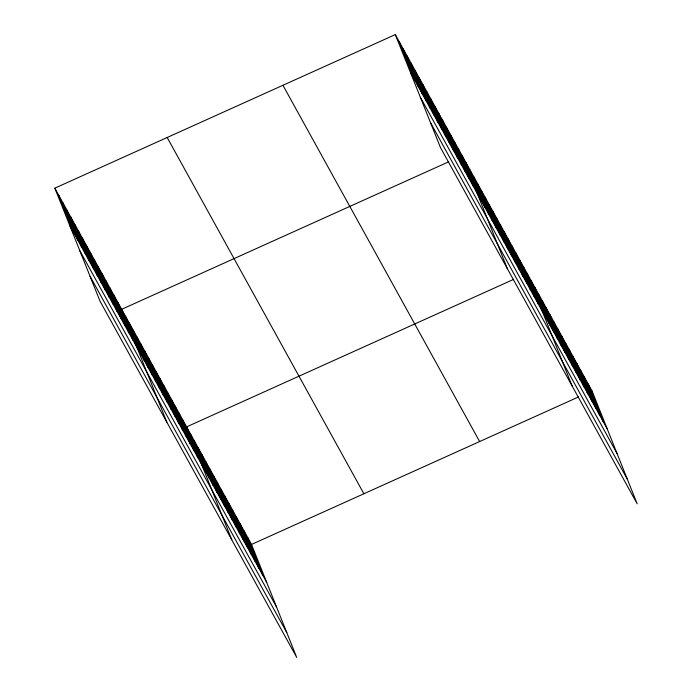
<?xml version="1.0" encoding="UTF-8"?>
<svg xmlns="http://www.w3.org/2000/svg" width="692" height="692" viewBox="0 0 692 692"><rect width="100%" height="100%" fill="white"/><g stroke="black" fill="none" stroke-linecap="round" stroke-linejoin="round"><path stroke-width="1.04" d="M54.815 188.172L251.525 544.44L296.704 657.4L99.994 301.124L54.815 188.172L395.296 34.6L592.006 390.876L637.185 503.828L440.475 147.56L395.296 34.6M448.727 161.798L121.697 309.298L166.876 422.258M457.369 157.897L462.169 155.735L507.357 268.695M513.646 279.369L186.615 426.869L231.794 539.829M522.287 275.468L527.088 273.305L572.267 386.257M251.525 544.44L578.555 396.94M587.197 393.039L592.006 390.876M410.442 72.487L607.152 428.755M420.355 97.261L617.065 453.528M430.562 122.787L627.272 479.054M282.933 85.28L479.642 441.548M167.179 137.492L363.888 493.768M69.97 226.05L266.68 582.327M79.883 250.833L276.592 607.1M90.09 276.35L286.799 632.626M588.183 383.956L603.337 421.843M584.368 377.045L599.514 414.923M580.545 370.125L595.7 408.012M576.73 363.213L591.885 401.092M572.907 356.293L588.062 394.18M569.092 349.373L584.247 387.26M565.269 342.462L580.424 380.349M561.454 335.542L576.609 373.429M557.64 328.631L572.786 366.518M553.816 321.711L568.971 359.598M550.002 314.799L565.148 352.686M546.178 307.879L561.333 345.766M542.364 300.968L557.518 338.855M538.54 294.048L553.695 331.935M534.726 287.137L549.88 325.024M530.902 280.217L546.057 318.104M523.273 266.385L538.419 304.272M519.45 259.474L534.605 297.352M515.635 252.554L530.781 290.441M511.812 245.643L526.967 283.521M507.997 238.723L523.152 276.61M504.174 231.811L519.329 269.69M500.359 224.891L515.514 262.778M496.536 217.98L511.691 255.858M492.721 211.06L507.876 248.947M488.907 204.14L504.053 242.027M485.083 197.229L500.238 235.116M481.269 190.309L496.415 228.196M477.445 183.397L492.6 221.284M473.631 176.477L488.786 214.364M469.807 169.566L484.962 207.453M465.993 162.646L481.148 200.533M458.242 148.607L473.389 186.494M454.307 141.479L469.461 179.366M450.371 134.36L465.526 172.239M446.435 127.233L461.59 165.12M442.499 120.105L457.654 157.992M438.572 112.978L453.718 150.865M434.637 105.859L449.791 143.737M430.701 98.731L445.856 136.618M426.765 91.604L441.92 129.49M422.829 84.476L437.984 122.363M418.894 77.357L434.048 115.235M414.966 70.229L430.113 108.116M411.031 63.102L426.185 100.989M407.095 55.974L422.25 93.861M403.159 48.855L418.314 86.734M399.223 41.728L414.378 79.615M247.71 537.528L262.865 575.415M243.887 530.608L259.042 568.495M240.072 523.697L255.227 561.584M236.257 516.777L251.404 554.664M232.434 509.866L247.589 547.744M228.62 502.946L243.774 540.833M224.796 496.034L239.951 533.913M220.982 489.114L236.136 527.001M217.158 482.203L232.313 520.081M213.344 475.283L228.498 513.17M209.52 468.372L224.675 506.25M205.706 461.452L220.86 499.339M201.891 454.532L217.037 492.419M198.068 447.62L213.222 485.507M194.253 440.7L209.408 478.587M190.43 433.789L205.585 471.676M182.792 419.957L197.947 457.844M178.977 413.038L194.132 450.924M175.162 406.126L190.309 444.013M171.339 399.206L186.494 437.093M167.525 392.295L182.671 430.182M163.701 385.375L178.856 423.262M159.887 378.463L175.041 416.342M156.063 371.543L171.218 409.43M152.249 364.632L167.403 402.51M148.425 357.712L163.58 395.599M144.611 350.801L159.765 388.679M140.796 343.881L155.942 381.768M136.973 336.969L152.128 374.848M133.158 330.049L148.304 367.936M129.335 323.129L144.49 361.016M125.52 316.218L140.675 354.105M117.761 302.179L132.916 340.057M113.834 295.052L128.98 332.938M109.898 287.924L125.053 325.811M105.963 280.796L121.117 318.683M102.027 273.677L117.182 311.556M98.091 266.55L113.246 304.437M94.164 259.422L109.31 297.309M90.228 252.295L105.383 290.182M86.292 245.176L101.447 283.054M82.357 238.048L97.511 275.935M78.421 230.92L93.576 268.807M74.485 223.793L89.64 261.68M70.558 216.674L85.704 254.552M66.622 209.546L81.777 247.433M62.687 202.419L77.841 240.306M58.751 195.291L73.906 233.178"/></g></svg>
